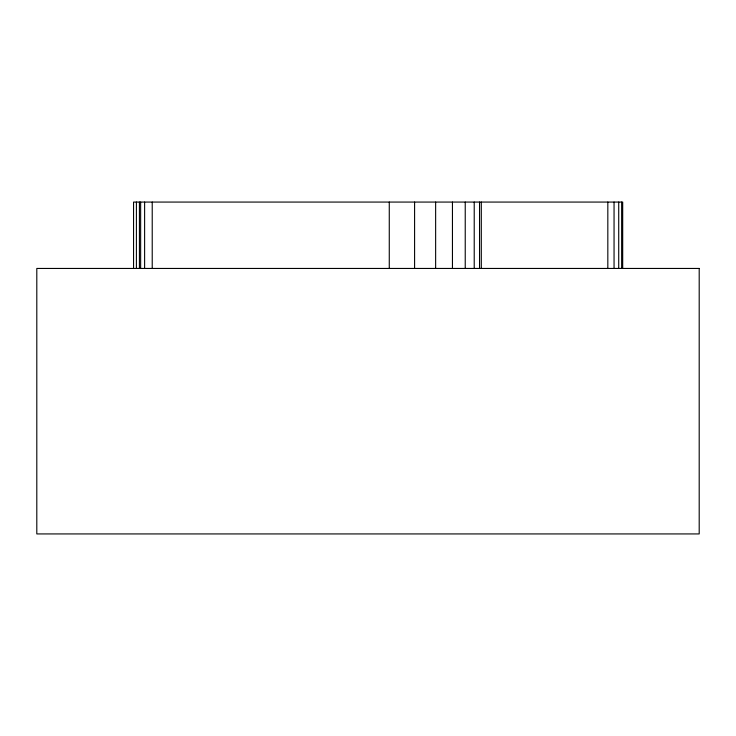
<?xml version="1.0" encoding="UTF-8"?>
<svg xmlns="http://www.w3.org/2000/svg" width="736" height="736" viewBox="0 0 736 736"><rect width="100%" height="100%" fill="white"/><g stroke="black" fill="none" stroke-linecap="round" stroke-linejoin="round"><path stroke-width="1.1" d="M622.693 268.447L622.693 202.069L133.556 202.069L133.556 268.447M621.653 202.069L621.653 268.447M618.718 202.069L618.718 268.447M614.054 202.069L614.054 268.447M607.826 202.069L607.826 268.447M481.307 202.069L481.307 268.447M479.541 202.069L479.541 268.447M474.223 202.069L474.223 268.447M465.235 202.069L465.235 268.447M452.447 202.069L452.447 268.447M435.638 202.069L435.638 268.447M414.589 202.069L414.589 268.447M389.27 202.069L389.27 268.447M152.223 202.069L152.223 268.447M144.615 202.069L144.615 268.447M140.64 202.069L140.64 268.447M139.426 202.069L139.426 268.447M136.408 202.069L136.408 268.447M699.2 268.447L36.8 268.447L36.8 533.931L699.2 533.931L699.2 268.447"/></g></svg>
